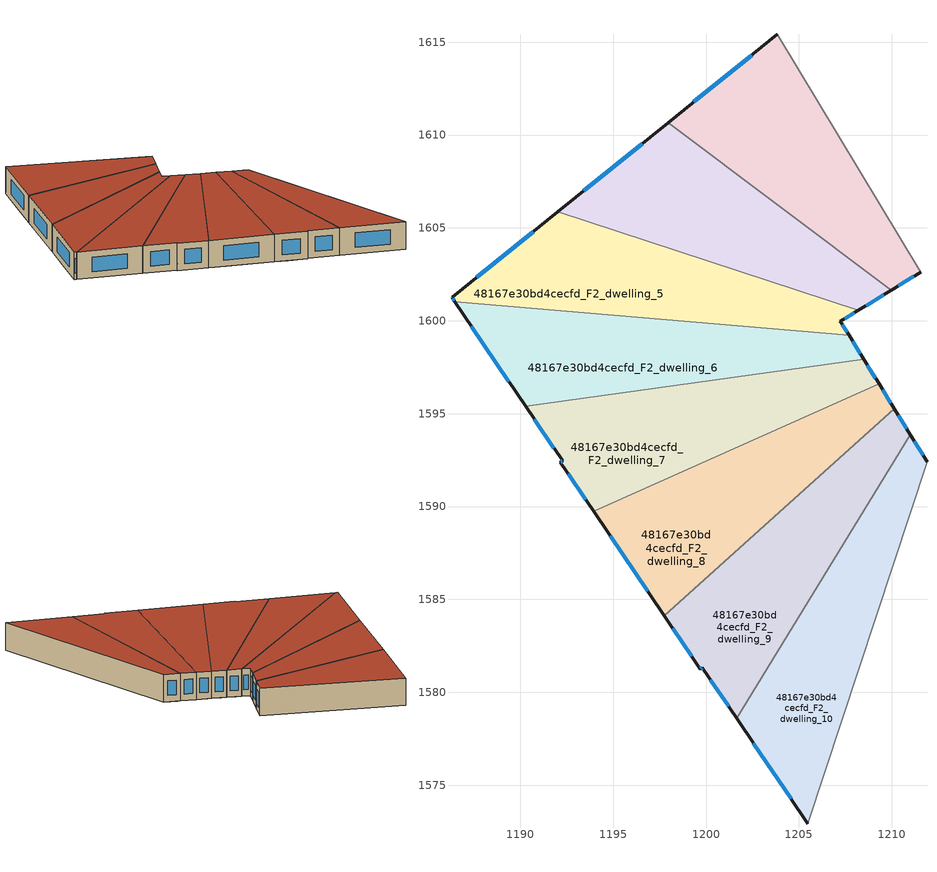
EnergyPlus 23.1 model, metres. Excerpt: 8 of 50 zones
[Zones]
48167e30bd4cecfd_F2_dwelling_10
 floor to 48167e30bd4cecfd_F1_dwelling_11 (EU_floor_Construction): 1211.14,1593.64 1211.89,1592.42 1205.49,1572.92 1202.25,1577.72 z6
 floor to 48167e30bd4cecfd_F1_dwelling_10 (EU_floor_Construction): 1211,1593.86 1211.14,1593.64 1202.25,1577.72 1201.65,1578.59 z6
 wall outside (EU_wall_Construction): 1211.9,1592.42 1211,1593.86 / 1201.65,1578.59 1205.49,1572.92 z6:9
 wall to 48167e30bd4cecfd_F2_dwelling_11 (EU_wall_Construction): 1205.49,1572.92 1211.9,1592.42 z6:9
 wall to 48167e30bd4cecfd_F2_dwelling_9 (EU_wall_Construction): 1211,1593.86 1201.65,1578.59 z6:9
 window (EU_Window_Construction): 1211.69,1592.76 1211.21,1593.52 / 1202.55,1577.26 1204.59,1574.26 z6.7:8.3
 roof outside (EU_roof_Construction): 1205.49,1572.92 1211.9,1592.42 1211,1593.86 1201.65,1578.59 z9
48167e30bd4cecfd_F2_dwelling_3
 floor to 48167e30bd4cecfd_F1_dwelling_3 (EU_floor_Construction): 1203.85,1615.42 1211.57,1602.63 1210.69,1602.09 1200.51,1612.73 z6
 floor to 48167e30bd4cecfd_F1_dwelling_4 (EU_floor_Construction): 1200.51,1612.73 1210.69,1602.09 1209.98,1601.65 1197.96,1610.66 z6
 wall outside (EU_wall_Construction): 1209.98,1601.65 1211.57,1602.63 / 1203.85,1615.42 1197.96,1610.66 z6:9
 wall to 48167e30bd4cecfd_F2_dwelling_4 (EU_wall_Construction): 1197.96,1610.66 1209.98,1601.65 z6:9
 wall to 48167e30bd4cecfd_F2_dwelling_2 (EU_wall_Construction): 1211.57,1602.63 1203.85,1615.42 z6:9
 window (EU_Window_Construction): 1210.35,1601.88 1211.2,1602.4 / 1202.46,1614.3 1199.34,1611.78 z6.7:8.3
 roof outside (EU_roof_Construction): 1211.57,1602.63 1203.85,1615.42 1197.96,1610.66 1209.98,1601.65 z9
48167e30bd4cecfd_F2_dwelling_4
 floor to 48167e30bd4cecfd_F1_dwelling_4 (EU_floor_Construction): 1209.98,1601.65 1209.1,1601.11 1194.95,1608.23 1197.96,1610.66 z6
 floor to 48167e30bd4cecfd_F1_dwelling_5 (EU_floor_Construction): 1209.1,1601.11 1208.2,1600.56 1192.02,1605.87 1194.95,1608.23 z6
 wall outside (EU_wall_Construction): 1208.2,1600.56 1209.98,1601.65 / 1197.96,1610.66 1192.02,1605.87 z6:9
 wall to 48167e30bd4cecfd_F2_dwelling_5 (EU_wall_Construction): 1192.02,1605.87 1208.2,1600.56 z6:9
 window (EU_Window_Construction): 1208.62,1600.82 1209.56,1601.4 / 1196.56,1609.54 1193.42,1606.99 z6.7:8.3
 roof outside (EU_roof_Construction): 1209.98,1601.65 1197.96,1610.66 1192.02,1605.87 1208.2,1600.56 z9
48167e30bd4cecfd_F2_dwelling_5
 floor to 48167e30bd4cecfd_F1_dwelling_6 (EU_floor_Construction): 1207.33,1600.03 1207.23,1599.97 1207.7,1599.21 1186.47,1601.03 1186.32,1601.26 1189.35,1603.7 z6
 floor to 48167e30bd4cecfd_F1_dwelling_5 (EU_floor_Construction): 1208.2,1600.56 1207.33,1600.03 1189.35,1603.7 1192.02,1605.87 z6
 wall outside (EU_wall_Construction): 1207.7,1599.21 1207.23,1599.97 1208.2,1600.56 / 1192.02,1605.87 1186.32,1601.26 1186.47,1601.03 z6:9
 wall to 48167e30bd4cecfd_F2_dwelling_6 (EU_wall_Construction): 1186.47,1601.03 1207.7,1599.21 z6:9
 window (EU_Window_Construction): 1207.46,1600.11 1207.97,1600.42 / 1207.59,1599.39 1207.34,1599.79 / 1186.36,1601.2 1186.44,1601.08 / 1190.69,1604.78 1187.66,1602.34 z6.7:8.3
 roof outside (EU_roof_Construction): 1207.7,1599.21 1207.23,1599.97 1208.2,1600.56 1192.02,1605.87 1186.32,1601.26 1186.47,1601.03 z9
48167e30bd4cecfd_F2_dwelling_6
 floor to 48167e30bd4cecfd_F1_dwelling_6 (EU_floor_Construction): 1207.7,1599.21 1208.01,1598.71 1187.96,1598.84 1186.47,1601.03 z6
 floor to 48167e30bd4cecfd_F1_dwelling_7 (EU_floor_Construction): 1208.01,1598.71 1208.5,1597.92 1190.28,1595.4 1187.96,1598.84 z6
 wall outside (EU_wall_Construction): 1208.5,1597.92 1207.7,1599.21 / 1186.47,1601.03 1190.28,1595.4 z6:9
 wall to 48167e30bd4cecfd_F2_dwelling_7 (EU_wall_Construction): 1190.28,1595.4 1208.5,1597.92 z6:9
 window (EU_Window_Construction): 1208.31,1598.22 1207.89,1598.91 / 1187.37,1599.71 1189.39,1596.72 z6.7:8.3
 roof outside (EU_roof_Construction): 1208.5,1597.92 1207.7,1599.21 1186.47,1601.03 1190.28,1595.4 z9
48167e30bd4cecfd_F2_dwelling_7
 floor to 48167e30bd4cecfd_F1_dwelling_7 (EU_floor_Construction): 1208.5,1597.92 1208.77,1597.48 1191.55,1593.53 1190.28,1595.4 z6
 floor to 48167e30bd4cecfd_F1_dwelling_8 (EU_floor_Construction): 1208.77,1597.48 1209.31,1596.6 1193.96,1589.74 1192.16,1592.39 1192.28,1592.46 1191.55,1593.53 z6
 wall outside (EU_wall_Construction): 1190.28,1595.4 1192.28,1592.46 1192.16,1592.39 1193.96,1589.74 / 1209.31,1596.6 1208.5,1597.92 z6:9
 wall to 48167e30bd4cecfd_F2_dwelling_8 (EU_wall_Construction): 1193.96,1589.74 1209.31,1596.6 z6:9
 window (EU_Window_Construction): 1190.75,1594.71 1191.81,1593.15 / 1209.12,1596.91 1208.69,1597.61 / 1192.58,1591.77 1193.53,1590.36 / 1192.25,1592.44 1192.19,1592.41 z6.7:8.3
 roof outside (EU_roof_Construction): 1209.31,1596.6 1208.5,1597.92 1190.28,1595.4 1192.28,1592.46 1192.16,1592.39 1193.96,1589.74 z9
48167e30bd4cecfd_F2_dwelling_8
 floor to 48167e30bd4cecfd_F1_dwelling_8 (EU_floor_Construction): 1209.31,1596.6 1209.53,1596.24 1194.99,1588.21 1193.96,1589.74 z6
 floor to 48167e30bd4cecfd_F1_dwelling_9 (EU_floor_Construction): 1209.53,1596.24 1210.14,1595.25 1197.75,1584.13 1194.99,1588.21 z6
 wall outside (EU_wall_Construction): 1210.14,1595.25 1209.31,1596.6 / 1193.96,1589.74 1197.75,1584.13 z6:9
 wall to 48167e30bd4cecfd_F2_dwelling_9 (EU_wall_Construction): 1197.75,1584.13 1210.14,1595.25 z6:9
 window (EU_Window_Construction): 1209.95,1595.57 1209.51,1596.28 / 1194.85,1588.42 1196.86,1585.44 z6.7:8.3
 roof outside (EU_roof_Construction): 1210.14,1595.25 1209.31,1596.6 1193.96,1589.74 1197.75,1584.13 z9
48167e30bd4cecfd_F2_dwelling_9
 floor to 48167e30bd4cecfd_F1_dwelling_10 (EU_floor_Construction): 1210.32,1594.96 1211,1593.86 1201.65,1578.59 1199.8,1581.33 1199.7,1581.25 1198.57,1582.93 z6
 floor to 48167e30bd4cecfd_F1_dwelling_9 (EU_floor_Construction): 1210.14,1595.25 1210.32,1594.96 1198.57,1582.93 1197.75,1584.13 z6
 wall outside (EU_wall_Construction): 1197.75,1584.13 1199.7,1581.25 1199.8,1581.33 1201.65,1578.59 / 1211,1593.86 1210.14,1595.25 z6:9
 window (EU_Window_Construction): 1198.21,1583.45 1199.24,1581.93 / 1210.8,1594.19 1210.34,1594.93 / 1200.24,1580.68 1201.22,1579.24 / 1199.72,1581.27 1199.78,1581.31 z6.7:8.3
 roof outside (EU_roof_Construction): 1201.65,1578.59 1211,1593.86 1210.14,1595.25 1197.75,1584.13 1199.7,1581.25 1199.8,1581.33 z9
[Building]
EU S2 Campaign: North Axis=0; Terrain=City; Solar Distribution=FullExterior
[Site:Location]
Budapest.Ferenc.Liszt.Intl.AP: Latitude=47.437; Longitude=19.256; Time Zone=1; Elevation=185
[SizingPeriod:WeatherFileDays]
AnnualSizingPeriod: Begin Month=1; Begin Day of Month=1; End Month=12; End Day of Month=31; Day of Week for Start Day=Monday; Use Weather File Daylight Saving Period=No; Use Weather File Rain and Snow Indicators=No
[MATERIAL]
EU_InternalMass_Material: Roughness=MediumRough; Thickness=0.1; Conductivity=1; Density=1800; Specific Heat=900; Thermal Absorptance=0.9; Solar Absorptance=0.7; Visible Absorptance=0.7
[MATERIAL:NOMASS] Roughness=MediumRough; Thermal Absorptance=0.9; Solar Absorptance=0.7; Visible Absorptance=0.7
Name | Thermal Resistance
EU_wall_NoMass | 0.832559
EU_roof_NoMass | 1.39638
EU_floor_NoMass | 0.872794
[WINDOWMATERIAL:SIMPLEGLAZINGSYSTEM]
EU_Window_SimpleGlazing: UFactor=2.79869; Solar Heat Gain Coefficient=0.75; Visible Transmittance=0.75
[CONSTRUCTION]
EU_wall_Construction: EU_wall_NoMass
EU_roof_Construction: EU_roof_NoMass
EU_floor_Construction: EU_floor_NoMass
EU_Window_Construction: EU_Window_SimpleGlazing
EU_InternalMass_Construction: EU_InternalMass_Material
[ZONE] Type=1; Multiplier=1; Ceiling Height=autocalculate; Floor Area=autocalculate; Part of Total Floor Area=Yes
Name | Volume
48167e30bd4cecfd_F2_dwelling_10; 48167e30bd4cecfd_F2_dwelling_5 | 207.242
48167e30bd4cecfd_F2_dwelling_3 | 207.217
48167e30bd4cecfd_F2_dwelling_4 | 207.287
48167e30bd4cecfd_F2_dwelling_6 | 207.248
48167e30bd4cecfd_F2_dwelling_7 | 207.234
48167e30bd4cecfd_F2_dwelling_8 | 207.25
48167e30bd4cecfd_F2_dwelling_9 | 207.236
[INTERNALMASS] Construction=EU_InternalMass_Construction
Name | Zone or ZoneList | Surface Area
48167e30bd4cecfd_F2_dwelling_3_EU_InternalMass | 48167e30bd4cecfd_F2_dwelling_3 | 69.0721
48167e30bd4cecfd_F2_dwelling_4_EU_InternalMass | 48167e30bd4cecfd_F2_dwelling_4 | 69.0958
48167e30bd4cecfd_F2_dwelling_5_EU_InternalMass | 48167e30bd4cecfd_F2_dwelling_5 | 69.0807
48167e30bd4cecfd_F2_dwelling_6_EU_InternalMass | 48167e30bd4cecfd_F2_dwelling_6 | 69.0827
48167e30bd4cecfd_F2_dwelling_7_EU_InternalMass | 48167e30bd4cecfd_F2_dwelling_7 | 69.078
48167e30bd4cecfd_F2_dwelling_8_EU_InternalMass | 48167e30bd4cecfd_F2_dwelling_8 | 69.0832
48167e30bd4cecfd_F2_dwelling_9_EU_InternalMass | 48167e30bd4cecfd_F2_dwelling_9 | 69.0787
48167e30bd4cecfd_F2_dwelling_10_EU_InternalMass | 48167e30bd4cecfd_F2_dwelling_10 | 69.0807
[OTHEREQUIPMENT] Fuel Type=Electricity; Design Level Calculation Method=Watts/Area; Power per Zone Floor Area=1; Fraction Latent=0; Fraction Radiant=0; Fraction Lost=0; Carbon Dioxide Generation Rate=0; EndUse Subcategory=EU_Step8_InternalGains
Name | Zone or ZoneList or Space or SpaceList | Schedule
EU_Step8_InternalGain_48167e30bd4cecfd_F2_dwelling_3_f000 | 48167e30bd4cecfd_F2_dwelling_3 | EU_Step8_GainSchedule_48167e30bd4cecfd_F2_dwelling_3_f000
EU_Step8_InternalGain_48167e30bd4cecfd_F2_dwelling_4_f000 | 48167e30bd4cecfd_F2_dwelling_4 | EU_Step8_GainSchedule_48167e30bd4cecfd_F2_dwelling_4_f000
EU_Step8_InternalGain_48167e30bd4cecfd_F2_dwelling_5_f000 | 48167e30bd4cecfd_F2_dwelling_5 | EU_Step8_GainSchedule_48167e30bd4cecfd_F2_dwelling_5_f000
EU_Step8_InternalGain_48167e30bd4cecfd_F2_dwelling_6_f000 | 48167e30bd4cecfd_F2_dwelling_6 | EU_Step8_GainSchedule_48167e30bd4cecfd_F2_dwelling_6_f000
EU_Step8_InternalGain_48167e30bd4cecfd_F2_dwelling_7_f000 | 48167e30bd4cecfd_F2_dwelling_7 | EU_Step8_GainSchedule_48167e30bd4cecfd_F2_dwelling_7_f000
EU_Step8_InternalGain_48167e30bd4cecfd_F2_dwelling_8_f000 | 48167e30bd4cecfd_F2_dwelling_8 | EU_Step8_GainSchedule_48167e30bd4cecfd_F2_dwelling_8_f000
EU_Step8_InternalGain_48167e30bd4cecfd_F2_dwelling_9_f000 | 48167e30bd4cecfd_F2_dwelling_9 | EU_Step8_GainSchedule_48167e30bd4cecfd_F2_dwelling_9_f000
EU_Step8_InternalGain_48167e30bd4cecfd_F2_dwelling_10_f000 | 48167e30bd4cecfd_F2_dwelling_10 | EU_Step8_GainSchedule_48167e30bd4cecfd_F2_dwelling_10_f000
[ZONEVENTILATION:DESIGNFLOWRATE] Schedule=EU_AlwaysOn; Design Flow Rate Calculation Method=AirChanges/Hour; Air Changes per Hour=0.475469; Ventilation Type=Natural; Fan Pressure Rise=0; Fan Total Efficiency=1; Constant Term Coefficient=1; Temperature Term Coefficient=0; Velocity Term Coefficient=0; Velocity Squared Term Coefficient=0; Minimum Indoor Temperature=-100; Maximum Indoor Temperature=100; Delta Temperature=-100; Minimum Outdoor Temperature=-100; Maximum Outdoor Temperature=100; Maximum Wind Speed=40
Name | Zone or ZoneList or Space or SpaceList
EU_ConstantAir_48167e30bd4cecfd_F2_dwelling_3 | 48167e30bd4cecfd_F2_dwelling_3
EU_ConstantAir_48167e30bd4cecfd_F2_dwelling_4 | 48167e30bd4cecfd_F2_dwelling_4
EU_ConstantAir_48167e30bd4cecfd_F2_dwelling_5 | 48167e30bd4cecfd_F2_dwelling_5
EU_ConstantAir_48167e30bd4cecfd_F2_dwelling_6 | 48167e30bd4cecfd_F2_dwelling_6
EU_ConstantAir_48167e30bd4cecfd_F2_dwelling_7 | 48167e30bd4cecfd_F2_dwelling_7
EU_ConstantAir_48167e30bd4cecfd_F2_dwelling_8 | 48167e30bd4cecfd_F2_dwelling_8
EU_ConstantAir_48167e30bd4cecfd_F2_dwelling_9 | 48167e30bd4cecfd_F2_dwelling_9
EU_ConstantAir_48167e30bd4cecfd_F2_dwelling_10 | 48167e30bd4cecfd_F2_dwelling_10
[HVACTEMPLATE:ZONE:IDEALLOADSAIRSYSTEM] System Availability Schedule=EU_AlwaysOn; Maximum Heating Supply Air Temperature=50; Minimum Cooling Supply Air Temperature=13; Maximum Heating Supply Air Humidity Ratio=0.0156; Minimum Cooling Supply Air Humidity Ratio=0.0077; Heating Limit=NoLimit; Cooling Limit=NoLimit; Heating Availability Schedule=EU_AlwaysOn; Cooling Availability Schedule=EU_CoolingOff; Dehumidification Control Type=ConstantSensibleHeatRatio; Cooling Sensible Heat Ratio=0.7; Dehumidification Setpoint=60; Humidification Control Type=None; Humidification Setpoint=30; Outdoor Air Method=None; Outdoor Air Flow Rate per Person=0.00944; Outdoor Air Flow Rate per Zone Floor Area=0; Outdoor Air Flow Rate per Zone=0; Demand Controlled Ventilation Type=None; Outdoor Air Economizer Type=NoEconomizer; Heat Recovery Type=None; Sensible Heat Recovery Effectiveness=0.7; Latent Heat Recovery Effectiveness=0.65
Name | Template Thermostat
48167e30bd4cecfd_F2_dwelling_3 | EU_HeatOnly_48167e30bd4cecfd_F2_dwelling_3
48167e30bd4cecfd_F2_dwelling_4 | EU_HeatOnly_48167e30bd4cecfd_F2_dwelling_4
48167e30bd4cecfd_F2_dwelling_5 | EU_HeatOnly_48167e30bd4cecfd_F2_dwelling_5
48167e30bd4cecfd_F2_dwelling_6 | EU_HeatOnly_48167e30bd4cecfd_F2_dwelling_6
48167e30bd4cecfd_F2_dwelling_7 | EU_HeatOnly_48167e30bd4cecfd_F2_dwelling_7
48167e30bd4cecfd_F2_dwelling_8 | EU_HeatOnly_48167e30bd4cecfd_F2_dwelling_8
48167e30bd4cecfd_F2_dwelling_9 | EU_HeatOnly_48167e30bd4cecfd_F2_dwelling_9
48167e30bd4cecfd_F2_dwelling_10 | EU_HeatOnly_48167e30bd4cecfd_F2_dwelling_10
[SIZING:ZONE] Zone Cooling Design Supply Air Temperature Input Method=SupplyAirTemperature; Zone Cooling Design Supply Air Temperature=13; Zone Heating Design Supply Air Temperature Input Method=SupplyAirTemperature; Zone Heating Design Supply Air Temperature=50; Zone Cooling Design Supply Air Humidity Ratio=0.008; Zone Heating Design Supply Air Humidity Ratio=0.008; Cooling Design Air Flow Method=DesignDay; Cooling Design Air Flow Rate=0; Cooling Minimum Air Flow per Zone Floor Area=0.000762; Cooling Minimum Air Flow=0; Cooling Minimum Air Flow Fraction=0.2; Heating Design Air Flow Method=DesignDay; Heating Design Air Flow Rate=0; Heating Maximum Air Flow per Zone Floor Area=0.002032; Heating Maximum Air Flow=0.141576; Heating Maximum Air Flow Fraction=0.3; Account for Dedicated Outdoor Air System=No; Dedicated Outdoor Air System Control Strategy=NeutralSupplyAir; Dedicated Outdoor Air Low Setpoint Temperature for Design=autosize; Dedicated Outdoor Air High Setpoint Temperature for Design=autosize; Zone Load Sizing Method=Sensible Load Only No Latent Load; Zone Latent Cooling Design Supply Air Humidity Ratio Input Method=HumidityRatioDifference; Zone Cooling Design Supply Air Humidity Ratio Difference=0.005; Zone Latent Heating Design Supply Air Humidity Ratio Input Method=HumidityRatioDifference; Zone Humidification Design Supply Air Humidity Ratio Difference=0.005
48167e30bd4cecfd_F2_dwelling_3; 48167e30bd4cecfd_F2_dwelling_4; 48167e30bd4cecfd_F2_dwelling_5; 48167e30bd4cecfd_F2_dwelling_6; 48167e30bd4cecfd_F2_dwelling_7; 48167e30bd4cecfd_F2_dwelling_8; 48167e30bd4cecfd_F2_dwelling_9; 48167e30bd4cecfd_F2_dwelling_10
[SCHEDULE:CONSTANT]
Name | Hourly Value
EU_AlwaysOn | 1
EU_CoolingOff | 0
[SCHEDULE:FILE] Column Number=1; Rows to Skip at Top=0; Number of Hours of Data=8760; Column Separator=Comma; Interpolate to Timestep=No; Minutes per Item=60; Adjust Schedule for Daylight Savings=Yes
Name | File
EU_Step8_GainSchedule_48167e30bd4cecfd_F2_dwelling_3_f000 | ../../schedules/48167e30bd4cecfd/48167e30bd4cecfd_F2_dwelling_3_f000_gain.csv
EU_Step8_GainSchedule_48167e30bd4cecfd_F2_dwelling_4_f000 | ../../schedules/48167e30bd4cecfd/48167e30bd4cecfd_F2_dwelling_4_f000_gain.csv
EU_Step8_GainSchedule_48167e30bd4cecfd_F2_dwelling_5_f000 | ../../schedules/48167e30bd4cecfd/48167e30bd4cecfd_F2_dwelling_5_f000_gain.csv
EU_Step8_GainSchedule_48167e30bd4cecfd_F2_dwelling_6_f000 | ../../schedules/48167e30bd4cecfd/48167e30bd4cecfd_F2_dwelling_6_f000_gain.csv
EU_Step8_GainSchedule_48167e30bd4cecfd_F2_dwelling_7_f000 | ../../schedules/48167e30bd4cecfd/48167e30bd4cecfd_F2_dwelling_7_f000_gain.csv
EU_Step8_GainSchedule_48167e30bd4cecfd_F2_dwelling_8_f000 | ../../schedules/48167e30bd4cecfd/48167e30bd4cecfd_F2_dwelling_8_f000_gain.csv
EU_Step8_GainSchedule_48167e30bd4cecfd_F2_dwelling_9_f000 | ../../schedules/48167e30bd4cecfd/48167e30bd4cecfd_F2_dwelling_9_f000_gain.csv
EU_Step8_GainSchedule_48167e30bd4cecfd_F2_dwelling_10_f000 | ../../schedules/48167e30bd4cecfd/48167e30bd4cecfd_F2_dwelling_10_f000_gain.csv
